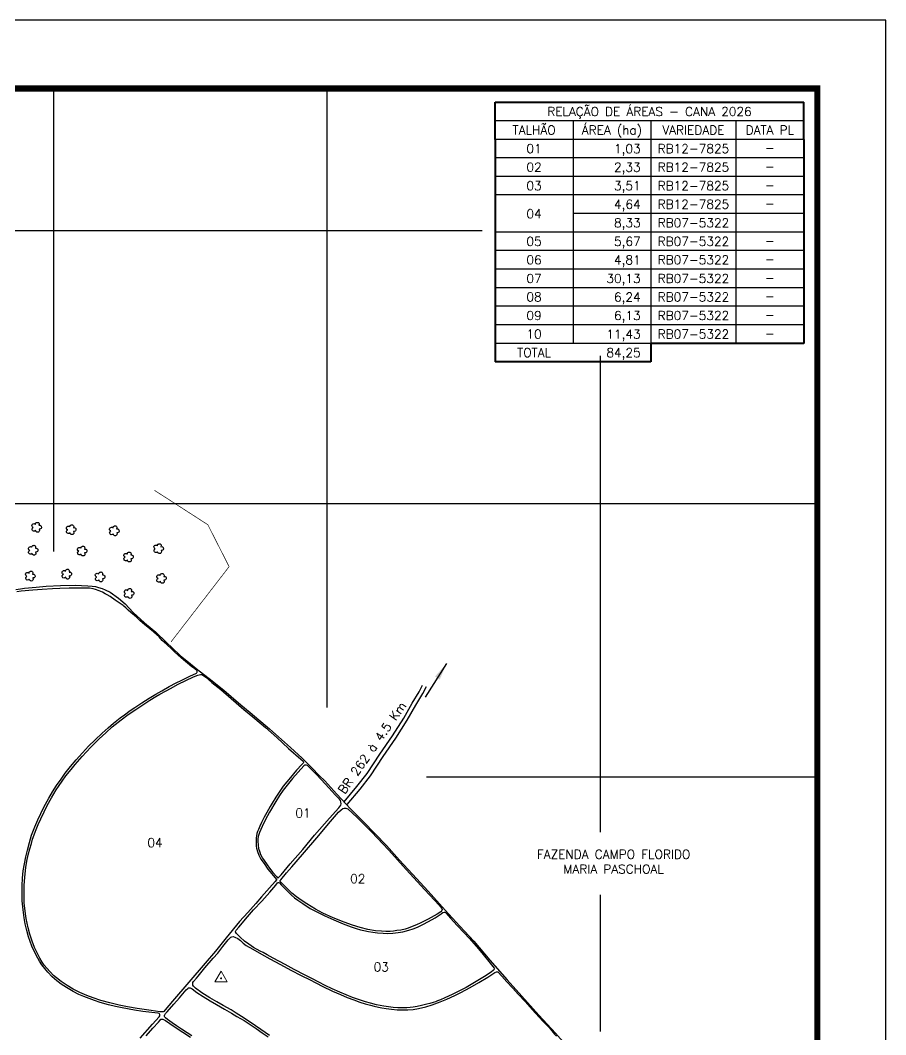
# Model space of a CAD drawing. Extents: x 727917 to 730017, y 7820137 to 7823107.
# Drawn here: x 728751 to 730017, y 7821623 to 7823107 of the extents above; entities that cross this region are included whole.
import ezdxf
from ezdxf.enums import TextEntityAlignment as Align

# ---------------------------------------------------------------- set-up
doc = ezdxf.new("R2010")
doc.units = 0
doc.linetypes.add('CONTINUO', pattern=[0])
doc.linetypes.add('LIN0', pattern=[0])
for name, color, linetype in [('0114000665', 1, 'Continuous'), ('_SIMBOLO ARVORE', 118, 'Continuous'), ('CERCA', 56, 'CONTINUO'), ('ESTRADA', 1, 'Continuous'), ('MALHA', 8, 'CONTINUO'), ('MARGEM', 7, 'CONTINUO'), ('QUADRO_DE_AREAS_CANA_2020', 7, 'Continuous'), ('TEXTO_CONFRONTANTES', 7, 'Continuous'), ('TEXTO_NUN_TAL', 7, 'Continuous')]:
    doc.layers.add(name, color=color, linetype=linetype)
for name, color, linetype, lineweight in [('0114000665001', 5, 'Continuous', 25), ('0114000665002', 5, 'Continuous', 25), ('0114000665003', 5, 'Continuous', 25), ('0114000665004', 5, 'Continuous', 25), ('0114000665005', 5, 'Continuous', 25), ('0114000665006', 5, 'Continuous', 25), ('0114000665007', 5, 'Continuous', 25), ('0114000665008', 5, 'Continuous', 25), ('COORDENADAS', 7, 'Continuous', 5), ('TEXTO_DIVERSOS', 7, 'Continuous', 5)]:
    doc.layers.add(name, color=color, linetype=linetype, lineweight=lineweight)
doc.styles.add('Simplex', font='simplex.shx')
doc.styles.get("Standard").update_dxf_attribs({"font": 'arial.ttf'})
doc.linetypes.add('CERCA_5000', pattern='A,25,-10,["+",Standard,S=8,R=45,X=-1.5,Y=-4.75],-4.5', length=39.5)
doc.dimstyles.new('ISO-25', dxfattribs={"dimtxt": 2.5, "dimasz": 2.5, "dimexe": 1.25, "dimexo": 0.625, "dimtad": 1, "dimtxsty": 'Standard', "dimcen": 2.5, "dimadec": 0, "dimazin": 0, "dimtfac": 1, "dimtmove": 0, "dimatfit": 3, "dimfxl": 1, "dimarcsym": 0})

msp = doc.modelspace()

# ---------------------------------------------------------------- linework, layer by layer
at = {"layer": '0114000665'}
msp.add_lwpolyline([(728744.3, 7822274.1), (728751.3, 7822275.4), (728757.3, 7822276.1), (728774.2, 7822277.8), (728788.8, 7822279.1), (728809.8, 7822280.2), (728831, 7822280.7), (728849.8, 7822279.9), (728856.3, 7822279.3), (728860.9, 7822278.6), (728865.4, 7822277.5), (728870.7, 7822275.7), (728875.1, 7822273.8), (728882.2, 7822270.5), (728894.5, 7822261.9), (728904.3, 7822253.6), (728916.3, 7822240.8), (728932.5, 7822225.4), (728949.4, 7822211.8), (728964.9, 7822196.8), (728973.1, 7822189.1), (728984.8, 7822177.9), (728997.1, 7822167.9), (729008.4, 7822158.8), (729027.4, 7822144.3), (729048.6, 7822127.2), (729073.8, 7822105.3), (729087.3, 7822094.2), (729115.4, 7822070.2), (729146.1, 7822042.9), (729163.2, 7822027.4), (729167.3, 7822023.5), (729177.5, 7822013.2), (729188.2, 7822002), (729196.3, 7821994.2), (729214, 7821975), (729233.9, 7821953.2), (729253, 7821934.4), (729270.1, 7821916.8), (729286.6, 7821899.8), (729305.6, 7821878.4), (729324.7, 7821857.9), (729347.5, 7821832.8), (729372.7, 7821805.2), (729394, 7821781.4), (729414.3, 7821759.6), (729437.8, 7821731.7), (729463.2, 7821702.9), (729484.7, 7821679.1), (729509.5, 7821651.4), (729534.2, 7821625.1), (729556, 7821600.2)], dxfattribs=at)
at = {"layer": '0114000665001'}
msp.add_lwpolyline([(729132.5, 7821856.9), (729145.6, 7821872.6), (729164.1, 7821893.8), (729181.6, 7821914.9), (729203.4, 7821939.7), (729217.1, 7821954.9), (729220, 7821958.7), (729220.5, 7821960.6), (729219.9, 7821963.4), (729219.4, 7821965.3), (729217.8, 7821967.4), (729212.1, 7821973.5), (729197.5, 7821989.3), (729184.3, 7822003.5), (729173.2, 7822014.6), (729171, 7822016.5), (729169.6, 7822017), (729168.4, 7822017.4), (729167.3, 7822017.3), (729165.8, 7822016.3), (729157.7, 7822007.2), (729149.1, 7821997.6), (729141.4, 7821988.1), (729135.7, 7821980.5), (729130.4, 7821972.9), (729124.9, 7821964.2), (729115.5, 7821948.4), (729109.5, 7821937.5), (729104.7, 7821927.7), (729101, 7821918.7), (729099.2, 7821912.9), (729098.6, 7821909.3), (729098.5, 7821905.8), (729098.9, 7821900.1), (729099.7, 7821895.5), (729101.3, 7821889.7), (729102.6, 7821886.7), (729105.4, 7821881.1), (729107.8, 7821877.6), (729112, 7821871.4), (729115.5, 7821866.6), (729120.6, 7821860.2), (729126.2, 7821853.6), (729127.3, 7821852.2), (729127.8, 7821851.9), (729128.2, 7821852.1), (729129.9, 7821854)], close=True, dxfattribs=at)
at = {"layer": '0114000665002'}
msp.add_lwpolyline([(729148.1, 7821868.4), (729163.7, 7821886.6), (729184.7, 7821911), (729204.7, 7821934.8), (729216.5, 7821948.4), (729220.2, 7821952), (729222.9, 7821953.9), (729224.9, 7821954.4), (729227.4, 7821954.3), (729230.4, 7821953.2), (729243.9, 7821940.8), (729265, 7821919.5), (729290, 7821892.6), (729315.4, 7821864.5), (729343, 7821835), (729363.8, 7821812.5), (729367.9, 7821807.4), (729368.1, 7821805.9), (729367.6, 7821804.3), (729366.4, 7821802.7), (729360.7, 7821799.2), (729347.5, 7821791.8), (729336.9, 7821786.4), (729330.8, 7821783.6), (729324.5, 7821780.9), (729318.5, 7821778.8), (729314.1, 7821777.3), (729307.7, 7821775.9), (729302.1, 7821775), (729297.2, 7821774.2), (729292.2, 7821773.8), (729285.8, 7821773.8), (729279.5, 7821774.1), (729270.9, 7821774.8), (729259.6, 7821776.6), (729248.2, 7821779.6), (729236.9, 7821783.1), (729225, 7821787.3), (729208.7, 7821794), (729193.8, 7821800.8), (729182.7, 7821806.6), (729170.2, 7821814.1), (729161.7, 7821819.6), (729154.9, 7821824.4), (729148.4, 7821829.7), (729141.6, 7821836.8), (729132.3, 7821845.9), (729131.4, 7821847.1), (729131.3, 7821848.2), (729132, 7821849.6), (729140.3, 7821859.7)], close=True, dxfattribs=at)
at = {"layer": '0114000665003'}
msp.add_lwpolyline([(729083.4, 7821795.2), (729092.3, 7821805.3), (729104.2, 7821818.2), (729116, 7821831.3), (729124.7, 7821841.5), (729127.5, 7821844.8), (729128.1, 7821845.4), (729128.8, 7821845.7), (729129.2, 7821845.7), (729130, 7821845), (729132.5, 7821842.3), (729137.6, 7821837), (729142.2, 7821832.3), (729147.9, 7821827), (729152.2, 7821823.2), (729157.1, 7821819.4), (729164.1, 7821814.8), (729175.3, 7821807.5), (729188.8, 7821800.4), (729196.6, 7821796.5), (729209.6, 7821790.7), (729223.5, 7821785), (729234.9, 7821780.7), (729242.6, 7821778.1), (729248.5, 7821776.4), (729253.5, 7821775.1), (729260.3, 7821773.7), (729266.9, 7821772.7), (729273.6, 7821771.8), (729281.9, 7821771.1), (729288.6, 7821770.8), (729295.8, 7821771.1), (729303.9, 7821772.1), (729310.8, 7821773.3), (729319.4, 7821775.5), (729325.8, 7821777.7), (729332.1, 7821780.2), (729339.8, 7821784), (729348.1, 7821788.3), (729358.1, 7821794), (729366.8, 7821799.8), (729369.4, 7821801.7), (729370.9, 7821802), (729372.4, 7821802), (729373.8, 7821801.2), (729380.6, 7821793.5), (729390.3, 7821782.8), (729400.2, 7821771.7), (729407.6, 7821764), (729418.3, 7821751.9), (729428.4, 7821740), (729438.6, 7821727.4), (729444.3, 7821720.3), (729444.6, 7821719.3), (729444.3, 7821718.1), (729443.3, 7821717), (729439.8, 7821714.3), (729430.2, 7821707.9), (729415.7, 7821698.9), (729403.1, 7821691.8), (729390.6, 7821685.4), (729382.9, 7821681.8), (729372.3, 7821676.7), (729366, 7821674), (729361.5, 7821672.1), (729358.4, 7821670.9), (729355, 7821669.8), (729350.2, 7821668.3), (729345.7, 7821667.2), (729337.8, 7821665.3), (729331.5, 7821663.8), (729326, 7821662.8), (729321.6, 7821662.3), (729316.3, 7821662), (729311.4, 7821662), (729303.3, 7821662.1), (729296.4, 7821662.7), (729289.7, 7821663.4), (729282.7, 7821664.3), (729272.1, 7821666.6), (729263.4, 7821668.8), (729256.1, 7821670.9), (729247.2, 7821673.7), (729236.9, 7821677.4), (729227.6, 7821681), (729218.5, 7821684.9), (729207.4, 7821689.9), (729197, 7821694.9), (729187.9, 7821699.7), (729177.7, 7821704.9), (729167.6, 7821709.9), (729151.5, 7821718.4), (729138.4, 7821725.6), (729121, 7821734.7), (729112.3, 7821739.4), (729106.4, 7821742.8), (729101.8, 7821745.2), (729092.4, 7821750.5), (729085.3, 7821755.1), (729079, 7821759.4), (729072.7, 7821765.4), (729067.2, 7821771), (729066.1, 7821772.2), (729065.8, 7821773), (729066, 7821774), (729067, 7821775.5), (729070.6, 7821779.9), (729076.3, 7821786.7), (729080.6, 7821791.7)], close=True, dxfattribs=at)
at = {"layer": '0114000665004'}
msp.add_lwpolyline([(728933, 7822107.6), (728940.5, 7822112.6), (728949.2, 7822117.7), (728954.9, 7822121.2), (728964.3, 7822126.2), (728970.8, 7822129.6), (728982.1, 7822135.6), (728993, 7822141.2), (729004.2, 7822146.3), (729010.6, 7822149), (729012.6, 7822149.6), (729014.5, 7822149.9), (729015.6, 7822150), (729016.6, 7822150), (729017.6, 7822149.6), (729022.2, 7822146.2), (729031.4, 7822138.2), (729044.3, 7822128), (729059.4, 7822114.9), (729078, 7822098.9), (729091, 7822088), (729109.9, 7822072.2), (729126.3, 7822057.8), (729143.3, 7822041.8), (729161.4, 7822025.9), (729164.6, 7822023), (729165.1, 7822022.2), (729165.1, 7822021.3), (729164.7, 7822020.3), (729162.8, 7822018), (729155.2, 7822010), (729146.2, 7821999.4), (729135.7, 7821986.7), (729129.8, 7821977.7), (729125, 7821970.6), (729119.6, 7821961.8), (729116.6, 7821956.7), (729111.7, 7821948), (729108, 7821941.2), (729103.9, 7821933.1), (729101.4, 7821927.8), (729099.3, 7821923.1), (729098.1, 7821919.9), (729097.2, 7821917.1), (729096.5, 7821913.8), (729096.2, 7821911.1), (729096.1, 7821909.4), (729095.9, 7821905.7), (729095.9, 7821902.7), (729096.1, 7821898.9), (729096.7, 7821895.7), (729098, 7821891.1), (729100, 7821885.6), (729103.1, 7821879.8), (729107.6, 7821873.1), (729113.2, 7821865), (729121.2, 7821855.3), (729125.9, 7821849.8), (729126, 7821849.3), (729123.9, 7821847.2), (729115.5, 7821837.5), (729104, 7821824.7), (729095.5, 7821815), (729083.9, 7821801.8), (729071.8, 7821788.6), (729052.1, 7821764.5), (729036.8, 7821745), (729021.6, 7821727.3), (728997.5, 7821699.8), (728973.4, 7821671.8), (728962.9, 7821658.9), (728961, 7821656.6), (728959.9, 7821656), (728958.2, 7821656), (728954.9, 7821656.2), (728942.6, 7821658), (728921.9, 7821660.9), (728907.9, 7821663.4), (728895.6, 7821666), (728882.1, 7821669.3), (728868.9, 7821672.9), (728857.8, 7821676.6), (728848.2, 7821680.1), (728837.9, 7821684.4), (728828.1, 7821689.3), (728819.7, 7821694.7), (728810.7, 7821700.8), (728803.8, 7821705.9), (728799.5, 7821709.6), (728794.5, 7821714.8), (728789.8, 7821719.9), (728785.9, 7821724.7), (728783.1, 7821729.1), (728779.5, 7821734.8), (728775.4, 7821742.7), (728771.7, 7821750.6), (728768.1, 7821759.4), (728764.9, 7821769.8), (728762.4, 7821779.3), (728759.7, 7821792.8), (728758.3, 7821803.5), (728756.8, 7821815.7), (728756.4, 7821822.8), (728756.5, 7821832.1), (728756.7, 7821841), (728757.6, 7821853.2), (728758.9, 7821867.3), (728760.7, 7821876.9), (728762.6, 7821885.8), (728765, 7821894.7), (728767.2, 7821902.7), (728769, 7821908.8), (728774.2, 7821923.3), (728777.3, 7821930.4), (728781.1, 7821938.6), (728785.9, 7821949.1), (728790.3, 7821958.3), (728796.4, 7821969.2), (728803.6, 7821981), (728812, 7821993.7), (728817.8, 7822001.7), (728825.3, 7822011.1), (728831, 7822018.3), (728841.7, 7822029.8), (728854.3, 7822043.6), (728866.5, 7822055.8), (728876, 7822064.5), (728885.6, 7822073.2), (728898.4, 7822083.6), (728909, 7822091.4), (728920, 7822098.9), (728928.8, 7822104.8)], close=True, dxfattribs=at)
at = {"layer": '0114000665005'}
msp.add_lwpolyline([(729115.5, 7821621.7), (729102.7, 7821630.4), (729094.9, 7821635.9), (729082.7, 7821644), (729074.8, 7821649.3), (729067, 7821654.1), (729059.3, 7821658.9), (729047.8, 7821665.3), (729038.6, 7821670.8), (729028.2, 7821676.8), (729016.8, 7821683.8), (729007.4, 7821690.9), (729004.6, 7821693.7), (729003.6, 7821695.4), (729003.3, 7821696.9), (729003.6, 7821698.9), (729004.6, 7821700.8), (729008.7, 7821705.7), (729011, 7821708.5), (729021.1, 7821720.7), (729033.3, 7821734.8), (729040, 7821742.3), (729047.5, 7821752), (729054.9, 7821761.4), (729057.8, 7821764.5), (729059.1, 7821765.5), (729060.3, 7821766.2), (729062.2, 7821766.3), (729064.8, 7821765.6), (729069.1, 7821763.6), (729073.2, 7821760.5), (729077, 7821756.7), (729081.2, 7821753.5), (729091, 7821748), (729103.7, 7821740.5), (729116.2, 7821733.7), (729131.9, 7821725.5), (729146.8, 7821717.4), (729162, 7821709.5), (729175.3, 7821702.8), (729192.4, 7821694), (729207.9, 7821686.4), (729219.3, 7821681.4), (729229.1, 7821677.3), (729238.9, 7821673.6), (729247.6, 7821670.5), (729255.5, 7821668), (729263.5, 7821665.8), (729268.8, 7821664.5), (729275, 7821663), (729279.8, 7821662), (729286.4, 7821660.9), (729294.2, 7821659.9), (729302.5, 7821659.3), (729311.1, 7821659), (729318.1, 7821659), (729325.7, 7821659.7), (729333.6, 7821661), (729344.2, 7821663.4), (729353.5, 7821666.3), (729365.5, 7821670.8), (729374.8, 7821674.7), (729386.6, 7821680.2), (729395.6, 7821684.6), (729409.1, 7821691.6), (729421.7, 7821698.9), (729435.2, 7821707), (729445.5, 7821713.8), (729447.5, 7821714.7), (729448.6, 7821714.9), (729449.9, 7821714.5), (729455.4, 7821708.4), (729463, 7821700.1), (729471.4, 7821691), (729479.4, 7821682.2), (729489.9, 7821670.7), (729499.8, 7821659.6), (729510.2, 7821648.4), (729515.9, 7821642.2), (729524.6, 7821633.1), (729532.6, 7821623.7), (729535.3, 7821620.5)], dxfattribs=at)
at = {"layer": '0114000665006'}
msp.add_lwpolyline([(729002, 7821621.3), (728995.2, 7821625.6), (728986.9, 7821631), (728979.7, 7821635.7), (728973, 7821640.2), (728966.3, 7821645.2), (728963.5, 7821647.3), (728962.3, 7821648.4), (728961.8, 7821649.3), (728961.7, 7821650.4), (728961.8, 7821651.1), (728962.2, 7821651.7), (728963.6, 7821653.6), (728965.7, 7821656), (728975.4, 7821667.2), (728984, 7821676.7), (728993.8, 7821688.3), (728995.9, 7821690.3), (728997, 7821691.1), (728997.9, 7821691.4), (728999.3, 7821691.3), (729002.2, 7821689.8), (729009.3, 7821684.6), (729018.7, 7821678.6), (729028.9, 7821672.1), (729038.2, 7821666.7), (729049.6, 7821660.3), (729060.1, 7821654.4), (729068, 7821649.6), (729078.6, 7821643.3), (729085.8, 7821638.5), (729096, 7821631.6), (729104.9, 7821625.5), (729113.5, 7821619.8)], dxfattribs=at)
at = {"layer": '0114000665007'}
msp.add_lwpolyline([(728926.1, 7821617.7), (728944.5, 7821638.1), (728954, 7821649.1), (728954.9, 7821650.1), (728955.2, 7821650.7), (728955.3, 7821651.3), (728955.1, 7821652.1), (728954.5, 7821653.1), (728954, 7821653.7), (728952.5, 7821654.3), (728947.9, 7821654.8), (728930.3, 7821656.7), (728918, 7821658.7), (728900, 7821661.9), (728890.3, 7821664), (728880.1, 7821666.6), (728867.9, 7821669.9), (728859.3, 7821673), (728843.9, 7821678.4), (728836.6, 7821681.7), (728828.3, 7821685.9), (728818.6, 7821691.6), (728810.9, 7821696.9), (728804.3, 7821701.7), (728797.5, 7821707.4), (728791.1, 7821714.2), (728786.7, 7821719.6), (728782.5, 7821725), (728779.1, 7821730.2), (728776.6, 7821734.6), (728772.7, 7821741.9), (728768, 7821752.3), (728762.9, 7821765.8), (728760.4, 7821775), (728758, 7821785), (728756.6, 7821793.9), (728755, 7821805.3), (728753.9, 7821818.8), (728753.7, 7821829.4), (728753.8, 7821840.9), (728754.2, 7821851.8), (728755.2, 7821862.5), (728756.9, 7821872.6), (728758.8, 7821882.9), (728761.3, 7821892.9), (728764.3, 7821903.9), (728767.5, 7821914.7), (728772, 7821927.1), (728776.6, 7821937.1), (728780.8, 7821946.4), (728785, 7821954.7), (728787.8, 7821960), (728792.7, 7821968.8), (728798.3, 7821978), (728804.1, 7821987.3), (728810.5, 7821996.8), (728816.8, 7822005.7), (728824.4, 7822015.2), (728832.9, 7822025.2), (728841.9, 7822035.3), (728850.8, 7822044.8), (728860.3, 7822054.2), (728870.8, 7822064.1), (728879.3, 7822071.8), (728887.5, 7822078.6), (728897.2, 7822086.5), (728903.2, 7822090.9), (728911.9, 7822097), (728918.3, 7822101.6), (728928.6, 7822108.5), (728939.4, 7822115.1), (728949.3, 7822121.3), (728958.1, 7822126.2), (728968.8, 7822132.2), (728979.1, 7822137.5), (728987.5, 7822141.7), (728999.8, 7822147.9), (729007.6, 7822151.2), (729008.6, 7822151.9), (729009.3, 7822152.7), (729009.5, 7822153.5), (729009.7, 7822154.4), (729009.6, 7822155), (729009.2, 7822155.7), (729006.4, 7822158), (729002, 7822161.3), (728995.6, 7822166.6), (728989.8, 7822171.4), (728982.1, 7822178.2), (728976.1, 7822183.7), (728972.1, 7822187.7), (728965.2, 7822193.7), (728958.7, 7822199.8), (728954, 7822205.3), (728950.6, 7822208.2), (728945.8, 7822212.3), (728940.3, 7822216.9), (728933.1, 7822222.6), (728926, 7822229.1), (728921.2, 7822234), (728918.2, 7822236.5), (728912.9, 7822240.5), (728908.9, 7822244.1), (728905.2, 7822247.7), (728902.6, 7822250), (728901.3, 7822250.9), (728895.7, 7822254.7), (728889.7, 7822258.9), (728882.6, 7822263.9), (728878.2, 7822266.7), (728875.3, 7822268.2), (728871.2, 7822270.3), (728866.1, 7822272.4), (728861.1, 7822274.3), (728857.4, 7822275.2), (728852.1, 7822276.1), (728845.6, 7822276.4), (728836.2, 7822276.2), (728822.4, 7822276.1), (728808.8, 7822275.8), (728798.2, 7822275.3), (728782.9, 7822274.2), (728769.2, 7822273.4), (728752.4, 7822272.1), (728746.1, 7822271.1)], dxfattribs=at)
at = {"layer": '0114000665008'}
msp.add_lwpolyline([(728935, 7821621.2), (728944.8, 7821632.1), (728953, 7821641.1), (728955.5, 7821644), (728956.8, 7821645.4), (728957.9, 7821645.7), (728959.6, 7821645.3), (728963.3, 7821643.4), (728969.9, 7821638.9), (728978.9, 7821632.7), (728988.7, 7821626.2), (729000.1, 7821618.9)], dxfattribs=at)
at = {"layer": '_SIMBOLO ARVORE', "linetype": 'CONTINUO'}
for points in [[(728773.3, 7822360.9, 0), (728772.1, 7822359.9, 0), (728770.5, 7822359.7, 0), (728769.4, 7822360.1, 0), (728768.6, 7822360.9, 0), (728768.2, 7822361.8, 0), (728768.2, 7822363.1, 0), (728768.6, 7822364, 0), (728769, 7822364.6, 0), (728770, 7822365.2, 0), (728769.4, 7822365.4, 0), (728768.8, 7822365.9, 0), (728768.1, 7822366.9, 0), (728768, 7822368.2, 0), (728768.5, 7822369.5, 0), (728769, 7822370, 0), (728769.9, 7822370.5, 0), (728770.9, 7822370.7, 0), (728771.7, 7822370.6, 0), (728772.3, 7822370.3, 0), (728773, 7822369.7, 0), (728773.2, 7822370.8, 0), (728773.4, 7822371.3, 0), (728773.9, 7822371.9, 0), (728774.6, 7822372.2, 0), (728775.3, 7822372.5, 0), (728776.2, 7822372.6, 0), (728777, 7822372.5, 0), (728777.6, 7822372.2, 0), (728778.1, 7822371.7, 0), (728778.5, 7822370.8, 0), (728778.6, 7822369.9, 0), (728778.3, 7822368.3, 0), (728779.4, 7822368.3, 0), (728780.3, 7822368.1, 0), (728781.2, 7822367.4, 0), (728781.7, 7822366.9, 0), (728781.8, 7822364.6, 0), (728781.3, 7822363.6, 0), (728780.6, 7822363, 0), (728779.4, 7822362.7, 0), (728778.4, 7822362.8, 0), (728779, 7822360.7, 0), (728778.7, 7822359.8, 0), (728778.1, 7822358.9, 0), (728777.5, 7822358.4, 0), (728776.5, 7822358.2, 0), (728775.6, 7822358.2, 0), (728774.9, 7822358.4, 0), (728774.1, 7822359.2, 0), (728773.5, 7822359.9, 0), (728773.4, 7822361, 0)], [(728823.8, 7822357.4, 0), (728822.5, 7822356.4, 0), (728820.9, 7822356.2, 0), (728819.8, 7822356.6, 0), (728819, 7822357.4, 0), (728818.7, 7822358.3, 0), (728818.6, 7822359.7, 0), (728819, 7822360.5, 0), (728819.5, 7822361.1, 0), (728820.4, 7822361.7, 0), (728819.8, 7822361.9, 0), (728819.2, 7822362.4, 0), (728818.5, 7822363.5, 0), (728818.4, 7822364.7, 0), (728818.9, 7822366, 0), (728819.4, 7822366.5, 0), (728820.4, 7822367.1, 0), (728821.3, 7822367.2, 0), (728822.1, 7822367.1, 0), (728822.7, 7822366.8, 0), (728823.4, 7822366.2, 0), (728823.6, 7822367.4, 0), (728823.8, 7822367.8, 0), (728824.3, 7822368.5, 0), (728825, 7822368.7, 0), (728825.8, 7822369.1, 0), (728826.6, 7822369.1, 0), (728827.4, 7822369, 0), (728828, 7822368.7, 0), (728828.5, 7822368.2, 0), (728828.9, 7822367.4, 0), (728829.1, 7822366.5, 0), (728828.7, 7822364.8, 0), (728829.8, 7822364.9, 0), (728830.7, 7822364.6, 0), (728831.6, 7822363.9, 0), (728832.1, 7822363.4, 0), (728832.3, 7822361.2, 0), (728831.7, 7822360.2, 0), (728831, 7822359.5, 0), (728829.8, 7822359.2, 0), (728828.8, 7822359.3, 0), (728829.4, 7822357.2, 0), (728829.1, 7822356.3, 0), (728828.5, 7822355.5, 0), (728827.9, 7822354.9, 0), (728826.9, 7822354.7, 0), (728826, 7822354.8, 0), (728825.3, 7822355, 0), (728824.5, 7822355.8, 0), (728824, 7822356.5, 0), (728823.8, 7822357.5, 0)], [(728886.9, 7822355.7, 0), (728885.7, 7822354.6, 0), (728884.1, 7822354.5, 0), (728883, 7822354.9, 0), (728882.2, 7822355.7, 0), (728881.8, 7822356.6, 0), (728881.7, 7822357.9, 0), (728882.2, 7822358.8, 0), (728882.6, 7822359.4, 0), (728883.5, 7822360, 0), (728883, 7822360.2, 0), (728882.4, 7822360.7, 0), (728881.7, 7822361.7, 0), (728881.6, 7822363, 0), (728882.1, 7822364.3, 0), (728882.6, 7822364.8, 0), (728883.5, 7822365.3, 0), (728884.5, 7822365.5, 0), (728885.3, 7822365.4, 0), (728885.9, 7822365.1, 0), (728886.6, 7822364.5, 0), (728886.8, 7822365.6, 0), (728886.9, 7822366.1, 0), (728887.5, 7822366.7, 0), (728888.2, 7822367, 0), (728888.9, 7822367.3, 0), (728889.8, 7822367.4, 0), (728890.5, 7822367.3, 0), (728891.2, 7822367, 0), (728891.6, 7822366.4, 0), (728892.1, 7822365.6, 0), (728892.2, 7822364.7, 0), (728891.8, 7822363.1, 0), (728893, 7822363.1, 0), (728893.9, 7822362.9, 0), (728894.8, 7822362.2, 0), (728895.3, 7822361.6, 0), (728895.4, 7822359.4, 0), (728894.9, 7822358.4, 0), (728894.2, 7822357.8, 0), (728893, 7822357.5, 0), (728892, 7822357.5, 0), (728892.5, 7822355.5, 0), (728892.3, 7822354.6, 0), (728891.7, 7822353.7, 0), (728891, 7822353.2, 0), (728890.1, 7822353, 0), (728889.2, 7822353, 0), (728888.5, 7822353.2, 0), (728887.7, 7822354, 0), (728887.1, 7822354.7, 0), (728887, 7822355.8, 0)], [(728768.1, 7822327.3, 0), (728766.9, 7822326.3, 0), (728765.3, 7822326.1, 0), (728764.2, 7822326.5, 0), (728763.4, 7822327.3, 0), (728763, 7822328.2, 0), (728762.9, 7822329.5, 0), (728763.4, 7822330.4, 0), (728763.8, 7822331, 0), (728764.7, 7822331.6, 0), (728764.2, 7822331.8, 0), (728763.6, 7822332.3, 0), (728762.9, 7822333.3, 0), (728762.8, 7822334.6, 0), (728763.3, 7822335.9, 0), (728763.8, 7822336.4, 0), (728764.7, 7822337, 0), (728765.7, 7822337.1, 0), (728766.5, 7822337, 0), (728767.1, 7822336.7, 0), (728767.8, 7822336.1, 0), (728768, 7822337.2, 0), (728768.1, 7822337.7, 0), (728768.6, 7822338.3, 0), (728769.4, 7822338.6, 0), (728770.1, 7822338.9, 0), (728771, 7822339, 0), (728771.7, 7822338.9, 0), (728772.4, 7822338.6, 0), (728772.8, 7822338.1, 0), (728773.3, 7822337.2, 0), (728773.4, 7822336.3, 0), (728773, 7822334.7, 0), (728774.2, 7822334.7, 0), (728775.1, 7822334.5, 0), (728776, 7822333.8, 0), (728776.5, 7822333.3, 0), (728776.6, 7822331, 0), (728776.1, 7822330, 0), (728775.3, 7822329.4, 0), (728774.2, 7822329.1, 0), (728773.2, 7822329.2, 0), (728773.7, 7822327.1, 0), (728773.5, 7822326.2, 0), (728772.9, 7822325.4, 0), (728772.2, 7822324.8, 0), (728771.3, 7822324.6, 0), (728770.4, 7822324.7, 0), (728769.7, 7822324.9, 0), (728768.9, 7822325.6, 0), (728768.3, 7822326.3, 0), (728768.2, 7822327.4, 0)], [(728840, 7822326.2, 0), (728838.7, 7822325.1, 0), (728837.1, 7822324.9, 0), (728836, 7822325.4, 0), (728835.2, 7822326.2, 0), (728834.9, 7822327.1, 0), (728834.8, 7822328.4, 0), (728835.2, 7822329.2, 0), (728835.7, 7822329.8, 0), (728836.6, 7822330.5, 0), (728836, 7822330.7, 0), (728835.4, 7822331.1, 0), (728834.8, 7822332.2, 0), (728834.7, 7822333.4, 0), (728835.1, 7822334.8, 0), (728835.6, 7822335.2, 0), (728836.6, 7822335.8, 0), (728837.6, 7822335.9, 0), (728838.3, 7822335.8, 0), (728839, 7822335.5, 0), (728839.6, 7822334.9, 0), (728839.8, 7822336.1, 0), (728840, 7822336.5, 0), (728840.5, 7822337.2, 0), (728841.3, 7822337.5, 0), (728842, 7822337.8, 0), (728842.8, 7822337.9, 0), (728843.6, 7822337.7, 0), (728844.2, 7822337.4, 0), (728844.7, 7822336.9, 0), (728845.1, 7822336.1, 0), (728845.3, 7822335.2, 0), (728844.9, 7822333.6, 0), (728846, 7822333.6, 0), (728847, 7822333.4, 0), (728847.9, 7822332.7, 0), (728848.3, 7822332.1, 0), (728848.5, 7822329.9, 0), (728847.9, 7822328.9, 0), (728847.2, 7822328.2, 0), (728846.1, 7822327.9, 0), (728845.1, 7822328, 0), (728845.6, 7822325.9, 0), (728845.4, 7822325, 0), (728844.8, 7822324.2, 0), (728844.1, 7822323.7, 0), (728843.2, 7822323.4, 0), (728842.2, 7822323.5, 0), (728841.5, 7822323.7, 0), (728840.7, 7822324.5, 0), (728840.2, 7822325.2, 0), (728840, 7822326.3, 0)], [(728907.8, 7822317.5, 0), (728906.5, 7822316.4, 0), (728905, 7822316.2, 0), (728903.8, 7822316.7, 0), (728903, 7822317.5, 0), (728902.7, 7822318.4, 0), (728902.6, 7822319.7, 0), (728903, 7822320.5, 0), (728903.5, 7822321.2, 0), (728904.4, 7822321.8, 0), (728903.8, 7822322, 0), (728903.3, 7822322.4, 0), (728902.6, 7822323.5, 0), (728902.5, 7822324.8, 0), (728902.9, 7822326.1, 0), (728903.5, 7822326.5, 0), (728904.4, 7822327.1, 0), (728905.4, 7822327.2, 0), (728906.1, 7822327.1, 0), (728906.8, 7822326.8, 0), (728907.4, 7822326.2, 0), (728907.6, 7822327.4, 0), (728907.8, 7822327.9, 0), (728908.3, 7822328.5, 0), (728909.1, 7822328.8, 0), (728909.8, 7822329.1, 0), (728910.6, 7822329.2, 0), (728911.4, 7822329.1, 0), (728912, 7822328.7, 0), (728912.5, 7822328.2, 0), (728912.9, 7822327.4, 0), (728913.1, 7822326.5, 0), (728912.7, 7822324.9, 0), (728913.8, 7822324.9, 0), (728914.8, 7822324.7, 0), (728915.7, 7822324, 0), (728916.2, 7822323.4, 0), (728916.3, 7822321.2, 0), (728915.7, 7822320.2, 0), (728915, 7822319.5, 0), (728913.9, 7822319.2, 0), (728912.9, 7822319.3, 0), (728913.4, 7822317.2, 0), (728913.2, 7822316.4, 0), (728912.6, 7822315.5, 0), (728911.9, 7822315, 0), (728911, 7822314.8, 0), (728910, 7822314.8, 0), (728909.3, 7822315, 0), (728908.5, 7822315.8, 0), (728908, 7822316.5, 0), (728907.8, 7822317.6, 0)], [(728951.8, 7822329.6, 0), (728950.6, 7822328.6, 0), (728949, 7822328.4, 0), (728947.9, 7822328.8, 0), (728947.1, 7822329.6, 0), (728946.7, 7822330.5, 0), (728946.6, 7822331.9, 0), (728947.1, 7822332.7, 0), (728947.5, 7822333.3, 0), (728948.4, 7822333.9, 0), (728947.9, 7822334.1, 0), (728947.3, 7822334.6, 0), (728946.6, 7822335.7, 0), (728946.5, 7822336.9, 0), (728947, 7822338.2, 0), (728947.5, 7822338.7, 0), (728948.4, 7822339.3, 0), (728949.4, 7822339.4, 0), (728950.2, 7822339.3, 0), (728950.8, 7822339, 0), (728951.5, 7822338.4, 0), (728951.7, 7822339.6, 0), (728951.9, 7822340, 0), (728952.4, 7822340.7, 0), (728953.1, 7822340.9, 0), (728953.8, 7822341.3, 0), (728954.7, 7822341.3, 0), (728955.5, 7822341.2, 0), (728956.1, 7822340.9, 0), (728956.6, 7822340.4, 0), (728957, 7822339.6, 0), (728957.1, 7822338.7, 0), (728956.8, 7822337, 0), (728957.9, 7822337.1, 0), (728958.8, 7822336.8, 0), (728959.7, 7822336.1, 0), (728960.2, 7822335.6, 0), (728960.3, 7822333.4, 0), (728959.8, 7822332.4, 0), (728959.1, 7822331.7, 0), (728957.9, 7822331.4, 0), (728956.9, 7822331.5, 0), (728957.5, 7822329.4, 0), (728957.2, 7822328.5, 0), (728956.6, 7822327.7, 0), (728955.9, 7822327.1, 0), (728955, 7822326.9, 0), (728954.1, 7822327, 0), (728953.4, 7822327.2, 0), (728952.6, 7822328, 0), (728952, 7822328.7, 0), (728951.9, 7822329.7, 0)], [(728764.1, 7822289.5, 0), (728762.8, 7822288.4, 0), (728761.2, 7822288.2, 0), (728760.1, 7822288.7, 0), (728759.3, 7822289.5, 0), (728759, 7822290.4, 0), (728758.9, 7822291.7, 0), (728759.3, 7822292.5, 0), (728759.8, 7822293.1, 0), (728760.7, 7822293.8, 0), (728760.1, 7822294, 0), (728759.5, 7822294.4, 0), (728758.8, 7822295.5, 0), (728758.7, 7822296.7, 0), (728759.2, 7822298.1, 0), (728759.7, 7822298.5, 0), (728760.7, 7822299.1, 0), (728761.6, 7822299.2, 0), (728762.4, 7822299.1, 0), (728763, 7822298.8, 0), (728763.7, 7822298.2, 0), (728763.9, 7822299.4, 0), (728764.1, 7822299.8, 0), (728764.6, 7822300.5, 0), (728765.3, 7822300.8, 0), (728766.1, 7822301.1, 0), (728766.9, 7822301.2, 0), (728767.7, 7822301.1, 0), (728768.3, 7822300.7, 0), (728768.8, 7822300.2, 0), (728769.2, 7822299.4, 0), (728769.4, 7822298.5, 0), (728769, 7822296.9, 0), (728770.1, 7822296.9, 0), (728771, 7822296.7, 0), (728771.9, 7822296, 0), (728772.4, 7822295.4, 0), (728772.6, 7822293.2, 0), (728772, 7822292.2, 0), (728771.3, 7822291.5, 0), (728770.1, 7822291.2, 0), (728769.1, 7822291.3, 0), (728769.7, 7822289.2, 0), (728769.4, 7822288.3, 0), (728768.8, 7822287.5, 0), (728768.2, 7822287, 0), (728767.2, 7822286.7, 0), (728766.3, 7822286.8, 0), (728765.6, 7822287, 0), (728764.8, 7822287.8, 0), (728764.3, 7822288.5, 0), (728764.1, 7822289.6, 0)], [(728817.4, 7822292.4, 0), (728816.1, 7822291.3, 0), (728814.5, 7822291.1, 0), (728813.4, 7822291.6, 0), (728812.6, 7822292.4, 0), (728812.3, 7822293.3, 0), (728812.2, 7822294.6, 0), (728812.6, 7822295.4, 0), (728813.1, 7822296, 0), (728814, 7822296.7, 0), (728813.4, 7822296.8, 0), (728812.8, 7822297.3, 0), (728812.2, 7822298.4, 0), (728812, 7822299.6, 0), (728812.5, 7822301, 0), (728813, 7822301.4, 0), (728814, 7822302, 0), (728814.9, 7822302.1, 0), (728815.7, 7822302, 0), (728816.3, 7822301.7, 0), (728817, 7822301.1, 0), (728817.2, 7822302.3, 0), (728817.4, 7822302.7, 0), (728817.9, 7822303.4, 0), (728818.7, 7822303.7, 0), (728819.4, 7822304, 0), (728820.2, 7822304.1, 0), (728821, 7822303.9, 0), (728821.6, 7822303.6, 0), (728822.1, 7822303.1, 0), (728822.5, 7822302.3, 0), (728822.7, 7822301.4, 0), (728822.3, 7822299.8, 0), (728823.4, 7822299.8, 0), (728824.4, 7822299.6, 0), (728825.2, 7822298.9, 0), (728825.7, 7822298.3, 0), (728825.9, 7822296.1, 0), (728825.3, 7822295.1, 0), (728824.6, 7822294.4, 0), (728823.5, 7822294.1, 0), (728822.5, 7822294.2, 0), (728823, 7822292.1, 0), (728822.7, 7822291.2, 0), (728822.1, 7822290.4, 0), (728821.5, 7822289.9, 0), (728820.5, 7822289.6, 0), (728819.6, 7822289.7, 0), (728818.9, 7822289.9, 0), (728818.1, 7822290.7, 0), (728817.6, 7822291.4, 0), (728817.4, 7822292.5, 0)], [(728866, 7822288.3, 0), (728864.8, 7822287.3, 0), (728863.2, 7822287.1, 0), (728862.1, 7822287.5, 0), (728861.3, 7822288.3, 0), (728861, 7822289.2, 0), (728860.9, 7822290.5, 0), (728861.3, 7822291.4, 0), (728861.8, 7822292, 0), (728862.7, 7822292.6, 0), (728862.1, 7822292.8, 0), (728861.5, 7822293.3, 0), (728860.8, 7822294.3, 0), (728860.7, 7822295.6, 0), (728861.2, 7822296.9, 0), (728861.7, 7822297.4, 0), (728862.6, 7822297.9, 0), (728863.6, 7822298.1, 0), (728864.4, 7822298, 0), (728865, 7822297.7, 0), (728865.7, 7822297.1, 0), (728865.9, 7822298.2, 0), (728866.1, 7822298.7, 0), (728866.6, 7822299.3, 0), (728867.3, 7822299.6, 0), (728868.1, 7822299.9, 0), (728868.9, 7822300, 0), (728869.7, 7822299.9, 0), (728870.3, 7822299.6, 0), (728870.8, 7822299, 0), (728871.2, 7822298.2, 0), (728871.4, 7822297.3, 0), (728871, 7822295.7, 0), (728872.1, 7822295.7, 0), (728873, 7822295.5, 0), (728873.9, 7822294.8, 0), (728874.4, 7822294.2, 0), (728874.5, 7822292, 0), (728874, 7822291, 0), (728873.3, 7822290.4, 0), (728872.1, 7822290.1, 0), (728871.1, 7822290.1, 0), (728871.7, 7822288.1, 0), (728871.4, 7822287.2, 0), (728870.8, 7822286.3, 0), (728870.2, 7822285.8, 0), (728869.2, 7822285.6, 0), (728868.3, 7822285.6, 0), (728867.6, 7822285.8, 0), (728866.8, 7822286.6, 0), (728866.3, 7822287.3, 0), (728866.1, 7822288.4, 0)], [(728956, 7822286.2, 0), (728954.7, 7822285.2, 0), (728953.1, 7822285, 0), (728952, 7822285.4, 0), (728951.2, 7822286.2, 0), (728950.9, 7822287.1, 0), (728950.8, 7822288.4, 0), (728951.2, 7822289.3, 0), (728951.7, 7822289.9, 0), (728952.6, 7822290.5, 0), (728952, 7822290.7, 0), (728951.4, 7822291.2, 0), (728950.8, 7822292.2, 0), (728950.6, 7822293.5, 0), (728951.1, 7822294.8, 0), (728951.6, 7822295.3, 0), (728952.6, 7822295.8, 0), (728953.5, 7822296, 0), (728954.3, 7822295.9, 0), (728954.9, 7822295.6, 0), (728955.6, 7822295, 0), (728955.8, 7822296.1, 0), (728956, 7822296.6, 0), (728956.5, 7822297.2, 0), (728957.2, 7822297.5, 0), (728958, 7822297.8, 0), (728958.8, 7822297.9, 0), (728959.6, 7822297.8, 0), (728960.2, 7822297.5, 0), (728960.7, 7822296.9, 0), (728961.1, 7822296.1, 0), (728961.3, 7822295.2, 0), (728960.9, 7822293.6, 0), (728962, 7822293.6, 0), (728963, 7822293.4, 0), (728963.8, 7822292.7, 0), (728964.3, 7822292.1, 0), (728964.5, 7822289.9, 0), (728963.9, 7822288.9, 0), (728963.2, 7822288.3, 0), (728962.1, 7822288, 0), (728961.1, 7822288, 0), (728961.6, 7822286, 0), (728961.3, 7822285.1, 0), (728960.7, 7822284.2, 0), (728960.1, 7822283.7, 0), (728959.1, 7822283.5, 0), (728958.2, 7822283.5, 0), (728957.5, 7822283.7, 0), (728956.7, 7822284.5, 0), (728956.2, 7822285.2, 0), (728956, 7822286.3, 0)], [(728908.5, 7822264.1, 0), (728907.3, 7822263.1, 0), (728905.7, 7822262.9, 0), (728904.6, 7822263.3, 0), (728903.8, 7822264.1, 0), (728903.4, 7822265, 0), (728903.3, 7822266.3, 0), (728903.8, 7822267.2, 0), (728904.2, 7822267.8, 0), (728905.1, 7822268.4, 0), (728904.6, 7822268.6, 0), (728904, 7822269.1, 0), (728903.3, 7822270.1, 0), (728903.2, 7822271.4, 0), (728903.7, 7822272.7, 0), (728904.2, 7822273.2, 0), (728905.1, 7822273.8, 0), (728906.1, 7822273.9, 0), (728906.9, 7822273.8, 0), (728907.5, 7822273.5, 0), (728908.2, 7822272.9, 0), (728908.4, 7822274, 0), (728908.5, 7822274.5, 0), (728909, 7822275.1, 0), (728909.8, 7822275.4, 0), (728910.5, 7822275.7, 0), (728911.4, 7822275.8, 0), (728912.1, 7822275.7, 0), (728912.8, 7822275.4, 0), (728913.2, 7822274.9, 0), (728913.7, 7822274.1, 0), (728913.8, 7822273.1, 0), (728913.4, 7822271.5, 0), (728914.6, 7822271.5, 0), (728915.5, 7822271.3, 0), (728916.4, 7822270.6, 0), (728916.9, 7822270.1, 0), (728917, 7822267.8, 0), (728916.5, 7822266.8, 0), (728915.7, 7822266.2, 0), (728914.6, 7822265.9, 0), (728913.6, 7822266, 0), (728914.1, 7822263.9, 0), (728913.9, 7822263, 0), (728913.3, 7822262.2, 0), (728912.6, 7822261.6, 0), (728911.7, 7822261.4, 0), (728910.8, 7822261.5, 0), (728910.1, 7822261.7, 0), (728909.3, 7822262.4, 0), (728908.7, 7822263.2, 0), (728908.6, 7822264.2, 0)]]:
    msp.add_polyline3d(points, dxfattribs=at)
at = {"layer": 'CERCA', "linetype": 'CERCA_5000', "const_width": 1}
msp.add_lwpolyline([(728971.6, 7822197.8), (729056.5, 7822307.8), (729025.3, 7822369.2), (728947.4, 7822419.4)], dxfattribs=at)
at = {"layer": 'COORDENADAS', "lineweight": 9, "flags": 128}
msp.add_lwpolyline([(729035.6, 7821700), (729053.7, 7821700), (729044.7, 7821715.6)], close=True, dxfattribs=at)
at = {"layer": 'COORDENADAS', "color": 7, "lineweight": 9, "const_width": 1.41, "flags": 128}
msp.add_lwpolyline([(729044, 7821705.2, -1), (729045.4, 7821705.2, -1)], format="xyb", close=True, dxfattribs=at)
at = {"layer": 'ESTRADA'}
for points in [[(729224.7, 7821963.7), (729243.4, 7821986.1), (729258.7, 7822005), (729277.1, 7822033.1), (729295.5, 7822060.2), (729311.9, 7822086.1), (729324.4, 7822108.2), (729334.5, 7822124.8), (729339.4, 7822134.5)], [(729229.3, 7821959.9), (729248, 7821982.3), (729263.5, 7822001.4), (729282.1, 7822029.8), (729300.5, 7822056.9), (729317.1, 7822083), (729329.6, 7822105.1), (729339.7, 7822121.9), (729345.1, 7822132.5)]]:
    msp.add_lwpolyline(points, dxfattribs=at)
at = {"layer": 'MALHA'}
for p, q in [((728800, 7822329.8), (728800, 7823007.5)), ((729200, 7822101.4), (729200, 7823007.5)), ((728728.3, 7822800), (729426.9, 7822800)), ((729600, 7821919.1), (729600, 7822616.4)), ((728017.2, 7822400), (729917.2, 7822400)), ((729345.5, 7822000), (729917.2, 7822000)), ((729600, 7821627.2), (729600, 7821827.3))]:
    msp.add_line(p, q, dxfattribs=at)
at = {"layer": 'MARGEM', "color": 174, "linetype": 'LIN0', "flags": 128}
msp.add_lwpolyline([(730017.2, 7820137.5), (730017.2, 7823107.5), (727917.2, 7823107.5), (727917.2, 7820137.5)], close=True, dxfattribs=at)
at = {"layer": 'MARGEM', "color": 174, "linetype": 'LIN0', "const_width": 9.09, "flags": 128}
msp.add_lwpolyline([(729917.2, 7820471.9), (729917.2, 7823007.5), (728017.2, 7823007.5), (728017.2, 7820471.9)], close=True, dxfattribs=at)
at = {"layer": 'QUADRO_DE_AREAS_CANA_2020', "color": 174, "linetype": 'ByBlock', "lineweight": 40}
for p, q in [((729445.8, 7822933.2), (729445.8, 7822987.5)), ((729445.8, 7822987.5), (729897.2, 7822987.5)), ((729897.2, 7822933.2), (729897.2, 7822987.5)), ((729445.8, 7822933.2), (729445.8, 7822607.5)), ((729897.2, 7822933.2), (729897.2, 7822634.6)), ((729673.5, 7822634.6), (729673.5, 7822607.5)), ((729897.2, 7822634.6), (729673.5, 7822634.6)), ((729673.5, 7822607.5), (729445.8, 7822607.5))]:
    msp.add_line(p, q, dxfattribs=at)
at = {"layer": 'QUADRO_DE_AREAS_CANA_2020', "linetype": 'Continuous'}
for p, q in [((729897.2, 7822960.3), (729445.8, 7822960.3)), ((729559.7, 7822960.3), (729559.7, 7822634.6)), ((729673.5, 7822960.3), (729673.5, 7822634.6)), ((729798.1, 7822960.3), (729798.1, 7822634.6)), ((729897.2, 7822933.2), (729445.8, 7822933.2)), ((729897.2, 7822906), (729445.8, 7822906)), ((729897.2, 7822878.9), (729445.8, 7822878.9)), ((729897.2, 7822851.8), (729445.8, 7822851.8)), ((729897.2, 7822824.6), (729559.7, 7822824.6)), ((729897.2, 7822797.5), (729445.8, 7822797.5)), ((729897.2, 7822770.3), (729445.8, 7822770.3)), ((729897.2, 7822743.2), (729445.8, 7822743.2)), ((729897.2, 7822716.1), (729445.8, 7822716.1)), ((729897.2, 7822688.9), (729445.8, 7822688.9)), ((729897.2, 7822661.8), (729445.8, 7822661.8)), ((729673.5, 7822634.6), (729445.8, 7822634.6))]:
    msp.add_line(p, q, dxfattribs=at)

# ---------------------------------------------------------------- texts
at = {"layer": 'QUADRO_DE_AREAS_CANA_2020', "linetype": 'Continuous', "style": 'Simplex'}
for s, p in [('RELAÇÃO DE ÁREAS - CANA 2026', (729671.5, 7822973.9)), ('TALHÃO', (729502.7, 7822946.8)), ('ÁREA (ha)', (729616.6, 7822946.8)), ('VARIEDADE', (729735.8, 7822946.8)), ('DATA PL', (729847.6, 7822946.8)), ('01', (729502.7, 7822919.6)), ('RB12-7825', (729735.8, 7822919.6)), ('-', (729847.6, 7822920.5)), ('02', (729502.7, 7822892.5)), ('RB12-7825', (729735.8, 7822892.5)), ('-', (729847.6, 7822893.4)), ('03', (729502.7, 7822865.3)), ('RB12-7825', (729735.8, 7822865.3)), ('-', (729847.6, 7822866.2)), ('RB12-7825', (729735.8, 7822838.2)), ('-', (729847.6, 7822839.1)), ('04', (729502.7, 7822824.3)), ('RB07-5322', (729735.8, 7822811)), ('05', (729502.7, 7822783.9)), ('RB07-5322', (729735.8, 7822783.9)), ('-', (729847.6, 7822784.8)), ('06', (729502.7, 7822756.8)), ('RB07-5322', (729735.8, 7822756.8)), ('-', (729847.6, 7822757.6)), ('07', (729502.7, 7822729.6)), ('RB07-5322', (729735.8, 7822729.6)), ('-', (729847.6, 7822730.5)), ('08', (729502.7, 7822702.5)), ('RB07-5322', (729735.8, 7822702.5)), ('-', (729847.6, 7822703.4)), ('09', (729502.7, 7822675.3)), ('RB07-5322', (729735.8, 7822675.3)), ('-', (729847.6, 7822676.2)), ('10', (729502.7, 7822648.2)), ('RB07-5322', (729735.8, 7822648.2)), ('-', (729847.6, 7822649.1)), ('TOTAL', (729502.7, 7822621.1))]:
    msp.add_text(s, height=13, dxfattribs=at).set_placement(p, align=Align.MIDDLE_CENTER)
for s, p in [('1,03', (729658.7, 7822913)), ('2,33', (729658.7, 7822885.9)), ('3,51', (729658.7, 7822858.8)), ('4,64', (729658.7, 7822831.6)), ('8,33', (729658.7, 7822804.5)), ('5,67', (729658.7, 7822777.3)), ('4,81', (729658.7, 7822750.2)), ('30,13', (729658.7, 7822723.1)), ('6,24', (729658.7, 7822695.9)), ('6,13', (729658.7, 7822668.8)), ('11,43', (729658.7, 7822641.6)), ('84,25', (729658.7, 7822614.5))]:
    msp.add_text(s, height=13, dxfattribs=at).set_placement(p, align=Align.RIGHT)
at = {"layer": 'TEXTO_CONFRONTANTES', "linetype": 'Continuous', "insert": (729619, 7821875.9), "char_height": 13, "width": 459.51, "attachment_point": 5, "style": 'Simplex'}
msp.add_mtext('FAZENDA CAMPO FLORIDO\\PMARIA PASCHOAL', dxfattribs=at)
at = {"layer": 'TEXTO_DIVERSOS', "linetype": 'Continuous', "style": 'Simplex'}
msp.add_text('BR 262 à 4.5 Km', height=13, rotation=55.088, dxfattribs=at).set_placement((729225.4, 7821973.7))
at = {"layer": 'TEXTO_NUN_TAL', "linetype": 'Continuous', "style": 'Simplex'}
for s, p in [('01', (729153.4, 7821940.7)), ('04', (728936.9, 7821897.3, -715.6)), ('02', (729233.6, 7821844.6)), ('03', (729267.9, 7821715.4))]:
    msp.add_text(s, height=13, dxfattribs=at).set_placement(p)

# ---------------------------------------------------------------- leaders
msp.add_leader([(729374.7, 7822165.8), (729343.2, 7822116.8)], dimstyle='ISO-25', override={"dimasz": 25, "dimzin": 0})

doc.saveas('drawing.dxf')
